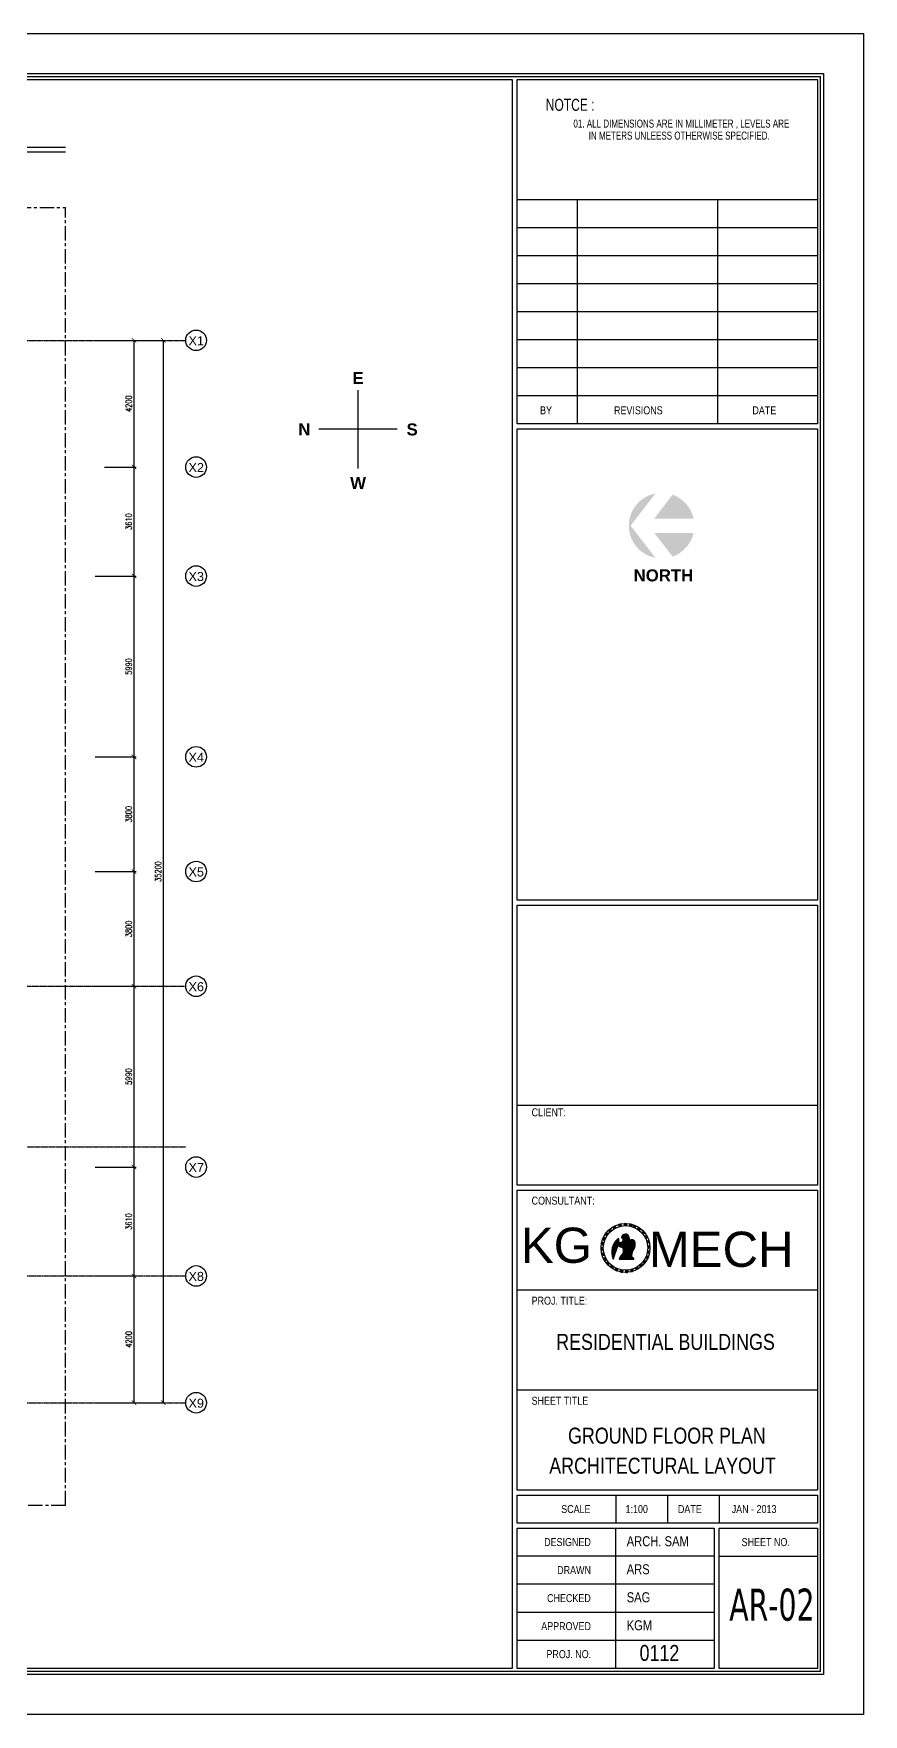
# Model space of a CAD drawing. Header units: millimetres. Extents: x 0 to 79758, y 0 to 55688.
# Drawn here: x 52262 to 79758, y 0 to 55688 of the extents above; entities that cross this region are included whole.
import ezdxf
from ezdxf.enums import TextEntityAlignment as Align

# ---------------------------------------------------------------- set-up
doc = ezdxf.new("R2010")
doc.units = ezdxf.units.MM
doc.linetypes.add('CENTER', pattern=[50.8, 31.75, -6.35, 6.35, -6.35])
for name, color, linetype in [('A-ANNO-DIMS', 1, 'Continuous'), ('A-ANNO-SYMB', 33, 'Continuous'), ('A-ANNO-TEXT', 8, 'Continuous'), ('A-AREA', 8, 'CENTER'), ('A-GRID', 253, 'CENTER'), ('L-WALK', 8, 'Continuous'), ('LOGO LINE', 7, 'Continuous'), ('LOGO1LINE', 7, 'Continuous'), ('LOGOHATCH02', 8, 'Continuous'), ('TEXT', 4, 'Continuous'), ('TEXTO', 140, 'Continuous')]:
    doc.layers.add(name, color=color, linetype=linetype)
doc.styles.add('ISTILO', font='sanss___.ttf', dxfattribs={"width": 0.8, "height": 400})
doc.styles.add('MKL', font='swisse.ttf')
doc.styles.add('ROMANS', font='romans.shx', dxfattribs={"width": 0.8})
doc.styles.add('SANSSERIF', font='sas_____.pfb')
doc.styles.add('SANSSERIFBOLD', font='sasb____.pfb')
doc.styles.add('STYLUS BT', font='stylu.ttf', dxfattribs={"width": 0.5})
doc.styles.add('TAHOMA', font='tahoma.ttf', dxfattribs={"width": 0.7})
doc.dimstyles.new('100 of DIM2', dxfattribs={"dimscale": 0, "dimtxt": 200, "dimasz": 150, "dimexe": 75, "dimexo": 200, "dimgap": 75, "dimtad": 1, "dimdec": 0, "dimrnd": 5, "dimzin": 0, "dimdsep": 46, "dimtxsty": 'ROMANS', "dimblk": 'ARCHTICK', "dimcen": 100, "dimclrd": 94, "dimclre": 94, "dimclrt": 2, "dimadec": 0, "dimazin": 0, "dimtfac": 1, "dimtdec": 0, "dimtofl": 0, "dimtmove": 2, "dimatfit": 3, "dimldrblk": 'OPEN90', "dimfxl": 75, "dimtolj": 1, "dimtzin": 0, "dimarcsym": 0})

# ---------------------------------------------------------------- blocks, each defined once
blk = doc.blocks.new('_ArchTick')
at = {"color": 0, "linetype": 'ByBlock', "const_width": 0.15}
blk.add_lwpolyline([(-0.5, -0.5), (0.5, 0.5)], dxfattribs=at)
blk = doc.blocks.new('*D24')
at = {"layer": 'A-ANNO-DIMS', "color": 94, "lineweight": -2, "ltscale": 3, "transparency": 16777216}
for p, q in [((54405, 45525), (56635, 45525)), ((56560, 45525), (56560, 10325)), ((54405, 10325), (56635, 10325))]:
    blk.add_line(p, q, dxfattribs=at)
at = {"layer": 'Defpoints', "color": 0, "ltscale": 3, "transparency": 16777216}
for p in [(54205, 45525), (54205, 10325), (56560, 10325)]:
    blk.add_point(p, dxfattribs=at)
at = {"layer": 'A-ANNO-DIMS', "color": 94, "lineweight": -2, "ltscale": 3, "transparency": 16777216, "xscale": 150, "yscale": 150, "zscale": 150}
for p, rotation in [((56560, 45525), 90), ((56560, 10325), 270)]:
    blk.add_blockref('_ArchTick', p, dxfattribs=dict(at, rotation=rotation))
at = {"layer": 'A-ANNO-DIMS', "color": 2, "ltscale": 3, "transparency": 16777216, "insert": (56385, 27925), "char_height": 200, "attachment_point": 5, "rotation": 90, "style": 'ROMANS'}
blk.add_mtext('\\A1;35200', dxfattribs=at)
blk = doc.blocks.new('_Open90')
at = {"color": 0, "linetype": 'ByBlock', "lineweight": -2}
for p, q in [((0, 0), (-1, 0)), ((-0.5, 0.5), (0, 0)), ((0, 0), (-0.5, -0.5))]:
    blk.add_line(p, q, dxfattribs=at)
blk = doc.blocks.new('*D25')
at = {"layer": 'A-ANNO-DIMS', "color": 94, "lineweight": -2, "ltscale": 3, "transparency": 16777216}
for p, q in [((54610, 45525), (55663, 45525)), ((55588, 45525), (55588, 41325)), ((54610, 41325), (55663, 41325))]:
    blk.add_line(p, q, dxfattribs=at)
at = {"layer": 'Defpoints', "color": 0, "ltscale": 3, "transparency": 16777216}
for p in [(54410, 45525), (54410, 41325), (55588, 41325)]:
    blk.add_point(p, dxfattribs=at)
at = {"layer": 'A-ANNO-DIMS', "color": 94, "lineweight": -2, "ltscale": 3, "transparency": 16777216, "xscale": 150, "yscale": 150, "zscale": 150}
for p, rotation in [((55588, 45525), 90), ((55588, 41325), 270)]:
    blk.add_blockref('_ArchTick', p, dxfattribs=dict(at, rotation=rotation))
at = {"layer": 'A-ANNO-DIMS', "color": 2, "ltscale": 3, "transparency": 16777216, "insert": (55413, 43425), "char_height": 200, "attachment_point": 5, "rotation": 90, "style": 'ROMANS'}
blk.add_mtext('\\A1;4200', dxfattribs=at)
blk = doc.blocks.new('*D26')
at = {"layer": 'A-ANNO-DIMS', "color": 94, "lineweight": -2, "ltscale": 3, "transparency": 16777216}
for p, q in [((54610, 41325), (55663, 41325)), ((55588, 41325), (55588, 37715)), ((54296, 37715), (55663, 37715))]:
    blk.add_line(p, q, dxfattribs=at)
at = {"layer": 'Defpoints', "color": 0, "ltscale": 3, "transparency": 16777216}
for p in [(54410, 41325), (54096, 37715), (55588, 37715)]:
    blk.add_point(p, dxfattribs=at)
at = {"layer": 'A-ANNO-DIMS', "color": 94, "lineweight": -2, "ltscale": 3, "transparency": 16777216, "xscale": 150, "yscale": 150, "zscale": 150}
for p, rotation in [((55588, 41325), 90), ((55588, 37715), 270)]:
    blk.add_blockref('_ArchTick', p, dxfattribs=dict(at, rotation=rotation))
at = {"layer": 'A-ANNO-DIMS', "color": 2, "ltscale": 3, "transparency": 16777216, "insert": (55413, 39520), "char_height": 200, "attachment_point": 5, "rotation": 90, "style": 'ROMANS'}
blk.add_mtext('\\A1;3610', dxfattribs=at)
blk = doc.blocks.new('*D27')
at = {"layer": 'A-ANNO-DIMS', "color": 94, "lineweight": -2, "ltscale": 3, "transparency": 16777216}
for p, q in [((54296, 37715), (55663, 37715)), ((55588, 37715), (55588, 31725)), ((54296, 31725), (55663, 31725))]:
    blk.add_line(p, q, dxfattribs=at)
at = {"layer": 'Defpoints', "color": 0, "ltscale": 3, "transparency": 16777216}
for p in [(54096, 37715), (54096, 31725), (55588, 31725)]:
    blk.add_point(p, dxfattribs=at)
at = {"layer": 'A-ANNO-DIMS', "color": 94, "lineweight": -2, "ltscale": 3, "transparency": 16777216, "xscale": 150, "yscale": 150, "zscale": 150}
for p, rotation in [((55588, 37715), 90), ((55588, 31725), 270)]:
    blk.add_blockref('_ArchTick', p, dxfattribs=dict(at, rotation=rotation))
at = {"layer": 'A-ANNO-DIMS', "color": 2, "ltscale": 3, "transparency": 16777216, "insert": (55413, 34720), "char_height": 200, "attachment_point": 5, "rotation": 90, "style": 'ROMANS'}
blk.add_mtext('\\A1;5990', dxfattribs=at)
blk = doc.blocks.new('*D28')
at = {"layer": 'A-ANNO-DIMS', "color": 94, "lineweight": -2, "ltscale": 3, "transparency": 16777216}
for p, q in [((54296, 31725), (55663, 31725)), ((55588, 31725), (55588, 27925)), ((54296, 27925), (55663, 27925))]:
    blk.add_line(p, q, dxfattribs=at)
at = {"layer": 'Defpoints', "color": 0, "ltscale": 3, "transparency": 16777216}
for p in [(54096, 31725), (54096, 27925), (55588, 27925)]:
    blk.add_point(p, dxfattribs=at)
at = {"layer": 'A-ANNO-DIMS', "color": 94, "lineweight": -2, "ltscale": 3, "transparency": 16777216, "xscale": 150, "yscale": 150, "zscale": 150}
for p, rotation in [((55588, 31725), 90), ((55588, 27925), 270)]:
    blk.add_blockref('_ArchTick', p, dxfattribs=dict(at, rotation=rotation))
at = {"layer": 'A-ANNO-DIMS', "color": 2, "ltscale": 3, "transparency": 16777216, "insert": (55413, 29825), "char_height": 200, "attachment_point": 5, "rotation": 90, "style": 'ROMANS'}
blk.add_mtext('\\A1;3800', dxfattribs=at)
blk = doc.blocks.new('*D29')
at = {"layer": 'A-ANNO-DIMS', "color": 94, "lineweight": -2, "ltscale": 3, "transparency": 16777216}
for p, q in [((54296, 27925), (55663, 27925)), ((55588, 27925), (55588, 24125)), ((54296, 24125), (55663, 24125))]:
    blk.add_line(p, q, dxfattribs=at)
at = {"layer": 'Defpoints', "color": 0, "ltscale": 3, "transparency": 16777216}
for p in [(54096, 27925), (54096, 24125), (55588, 24125)]:
    blk.add_point(p, dxfattribs=at)
at = {"layer": 'A-ANNO-DIMS', "color": 94, "lineweight": -2, "ltscale": 3, "transparency": 16777216, "xscale": 150, "yscale": 150, "zscale": 150}
for p, rotation in [((55588, 27925), 90), ((55588, 24125), 270)]:
    blk.add_blockref('_ArchTick', p, dxfattribs=dict(at, rotation=rotation))
at = {"layer": 'A-ANNO-DIMS', "color": 2, "ltscale": 3, "transparency": 16777216, "insert": (55413, 26025), "char_height": 200, "attachment_point": 5, "rotation": 90, "style": 'ROMANS'}
blk.add_mtext('\\A1;3800', dxfattribs=at)
blk = doc.blocks.new('*D30')
at = {"layer": 'A-ANNO-DIMS', "color": 94, "lineweight": -2, "ltscale": 3, "transparency": 16777216}
for p, q in [((54296, 24125), (55663, 24125)), ((55588, 24125), (55588, 18135)), ((54296, 18135), (55663, 18135))]:
    blk.add_line(p, q, dxfattribs=at)
at = {"layer": 'Defpoints', "color": 0, "ltscale": 3, "transparency": 16777216}
for p in [(54096, 24125), (54096, 18135), (55588, 18135)]:
    blk.add_point(p, dxfattribs=at)
at = {"layer": 'A-ANNO-DIMS', "color": 94, "lineweight": -2, "ltscale": 3, "transparency": 16777216, "xscale": 150, "yscale": 150, "zscale": 150}
for p, rotation in [((55588, 24125), 90), ((55588, 18135), 270)]:
    blk.add_blockref('_ArchTick', p, dxfattribs=dict(at, rotation=rotation))
at = {"layer": 'A-ANNO-DIMS', "color": 2, "ltscale": 3, "transparency": 16777216, "insert": (55413, 21130), "char_height": 200, "attachment_point": 5, "rotation": 90, "style": 'ROMANS'}
blk.add_mtext('\\A1;5990', dxfattribs=at)
blk = doc.blocks.new('*D31')
at = {"layer": 'A-ANNO-DIMS', "color": 94, "lineweight": -2, "ltscale": 3, "transparency": 16777216}
for p, q in [((54296, 18135), (55663, 18135)), ((55588, 18135), (55588, 14525)), ((54296, 14525), (55663, 14525))]:
    blk.add_line(p, q, dxfattribs=at)
at = {"layer": 'Defpoints', "color": 0, "ltscale": 3, "transparency": 16777216}
for p in [(54096, 18135), (54096, 14525), (55588, 14525)]:
    blk.add_point(p, dxfattribs=at)
at = {"layer": 'A-ANNO-DIMS', "color": 94, "lineweight": -2, "ltscale": 3, "transparency": 16777216, "xscale": 150, "yscale": 150, "zscale": 150}
for p, rotation in [((55588, 18135), 90), ((55588, 14525), 270)]:
    blk.add_blockref('_ArchTick', p, dxfattribs=dict(at, rotation=rotation))
at = {"layer": 'A-ANNO-DIMS', "color": 2, "ltscale": 3, "transparency": 16777216, "insert": (55413, 16330), "char_height": 200, "attachment_point": 5, "rotation": 90, "style": 'ROMANS'}
blk.add_mtext('\\A1;3610', dxfattribs=at)
blk = doc.blocks.new('*D32')
at = {"layer": 'A-ANNO-DIMS', "color": 94, "lineweight": -2, "ltscale": 3, "transparency": 16777216}
for p, q in [((54296, 14525), (55663, 14525)), ((55588, 14525), (55588, 10325)), ((54296, 10325), (55663, 10325))]:
    blk.add_line(p, q, dxfattribs=at)
at = {"layer": 'Defpoints', "color": 0, "ltscale": 3, "transparency": 16777216}
for p in [(54096, 14525), (54096, 10325), (55588, 10325)]:
    blk.add_point(p, dxfattribs=at)
at = {"layer": 'A-ANNO-DIMS', "color": 94, "lineweight": -2, "ltscale": 3, "transparency": 16777216, "xscale": 150, "yscale": 150, "zscale": 150}
for p, rotation in [((55588, 14525), 90), ((55588, 10325), 270)]:
    blk.add_blockref('_ArchTick', p, dxfattribs=dict(at, rotation=rotation))
at = {"layer": 'A-ANNO-DIMS', "color": 2, "ltscale": 3, "transparency": 16777216, "insert": (55413, 12425), "char_height": 200, "attachment_point": 5, "rotation": 90, "style": 'ROMANS'}
blk.add_mtext('\\A1;4200', dxfattribs=at)

msp = doc.modelspace()

# ---------------------------------------------------------------- hatches: boundary and pattern name
h = msp.add_hatch()
h.set_pattern_fill('ANSI36', color=6, scale=36.666455, angle=25.71429, style=0)
h.set_pattern_definition([(70.71429, (72316.5245, 12534.7222), (-1.677009, 9.0844575), [11.458267, -2.291653, 0, -2.291653])])
h.paths.add_polyline_path([(71523.6, 16185.4, 0.0225273), (71459.3, 16150.7), (71491.3, 16084.4, -0.0247745), (71555.5, 16119.3)])
h = msp.add_hatch()
h.set_pattern_fill('ANSI36', color=6, scale=36.666455, angle=167.14286, style=0)
h.set_pattern_definition([(212.14286, (73308.5563, 18001.289), (-4.352928, -8.148113), [11.458267, -2.291653, 0, -2.291653])])
h.paths.add_polyline_path([(71652.3, 16234.2, -0.0225273), (71724.2, 16247.3), (71740.6, 16175.4, 0.0247745), (71668.6, 16162.7)])
h = msp.add_hatch()
h.set_pattern_fill('ANSI36', color=6, scale=36.666455, angle=180, style=0)
h.set_pattern_definition([(225, (72710.026, 18276.6625), (-2.4306655, -8.91244), [11.458267, -2.291653, 0, -2.291653])])
h.paths.add_polyline_path([(71840.4, 16265.7, -0.0225273), (71913.4, 16262.4), (71913.4, 16188.7, 0.0247745), (71840.4, 16192.3)])
h = msp.add_hatch()
h.set_pattern_fill('ANSI36', color=6, scale=36.666455, angle=-167.14286, style=0)
h.set_pattern_definition([(237.85714, (72067.066, 18406.465), (-0.386519, -9.229861), [11.458267, -2.291653, 0, -2.291653])])
h.paths.add_polyline_path([(72027.7, 16252.4, -0.0225273), (72098.1, 16232.9), (72081.7, 16161.1, 0.0247745), (72011.4, 16180.9)])
h = msp.add_hatch()
h.set_pattern_fill('ANSI36', color=6, scale=36.666455, angle=-25.71429, style=0)
h.set_pattern_definition([(19.28571, (69867.6373, 13289.327), (6.056917, 6.975205), [11.458267, -2.291653, 0, -2.291653])])
h.paths.add_polyline_path([(72227.5, 16185.4, 0.0225273), (72160.3, 16214.1), (72128.3, 16147.7, -0.0247745), (72195.6, 16119.3)])
h = msp.add_hatch()
h.set_pattern_fill('ANSI36', color=6, scale=36.666455, angle=77.14286, style=0)
h.set_pattern_definition([(122.14286, (74433.3544, 13978.851), (-8.148113, 4.352928), [11.458267, -2.291653, 0, -2.291653])])
h.paths.add_polyline_path([(71084.8, 15635.1, 0.0225273), (71071.8, 15563.2), (71143.6, 15546.8, -0.0247745), (71156.3, 15618.8)])
h = msp.add_hatch()
h.set_pattern_fill('ANSI36', color=6, scale=36.666455, angle=64.28571, style=0)
h.set_pattern_definition([(109.28571, (74040.8383, 13446.688), (-6.975205, 6.056917), [11.458267, -2.291653, 0, -2.291653])])
h.paths.add_polyline_path([(71144.8, 15806.5, 0.0225273), (71116.1, 15739.3), (71182.5, 15707.4, -0.0247745), (71210.9, 15774.7)])
h = msp.add_hatch()
h.set_pattern_fill('ANSI36', color=6, scale=36.666455, angle=51.42857, style=0)
h.set_pattern_definition([(96.42857, (73539.746, 13015.2104), (-5.452531, 7.4571865), [11.458267, -2.291653, 0, -2.291653])])
h.paths.add_polyline_path([(71241.4, 15960.3, 0.0225273), (71198.5, 15901.2), (71256.1, 15855.3, -0.0247745), (71298.8, 15914.6)])
h = msp.add_hatch()
h.set_pattern_fill('ANSI36', color=6, scale=36.666455, angle=38.57143, style=0)
h.set_pattern_definition([(83.57143, (72955.204, 12706.0543), (-3.656445, 8.4835216), [11.458267, -2.291653, 0, -2.291653])])
h.paths.add_polyline_path([(71369.9, 16088.7, 0.0225273), (71314.9, 16040.7), (71360.8, 15983.1, -0.0247745), (71415.6, 16031.4)])
h = msp.add_hatch()
h.set_pattern_fill('ANSI31', color=6, scale=36.45, style=0)
h.set_pattern_definition([(45, (71292.0084, 13185.268), (-3.221755, 3.221755), [])])
h.paths.add_polyline_path([(71798.7, 15281, 0.1070133), (71664, 15080.9), (72145.5, 15080.9, 0.3835303), (72152.5, 15087.2, 0.674478), (72095.8, 15117.5), (72080.3, 15161.5, -0.1268388), (72105.9, 15346.5, 0.2280769), (72192.7, 15627.6, 0.6975506), (72012.6, 15687.9, 0.0308659), (71992.7, 15821.6, 0.880226), (71746.6, 15790.4), (71768.6, 15791, -1.0270626), (71655.9, 15657.7), (71655.9, 15746.8, 0.3506469), (71637.5, 15769.8, 0.2389572), (71629.2, 15767.7, 0.3170491), (71462.9, 15089, 0.7037758), (71471.8, 15089.3), (71619.7, 15543.6, 0.26839), (71787.8, 15476.6, -0.1721045)])
h = msp.add_hatch()
h.set_pattern_fill('ANSI36', color=6, scale=36.666455, angle=-38.57143, style=0)
h.set_pattern_definition([(6.42857, (69436.1597, 13790.419), (7.4571865, 5.452531), [11.458267, -2.291653, 0, -2.291653])])
h.paths.add_polyline_path([(72381.2, 16088.7, 0.0225273), (72322.1, 16131.7), (72276.2, 16074.1, -0.0247745), (72335.5, 16031.4)])
h = msp.add_hatch()
h.set_pattern_fill('ANSI36', color=6, scale=36.666455, angle=-51.42857, style=0)
h.set_pattern_definition([(353.57143, (69127.0037, 14374.961), (8.4835216, 3.656445), [11.458267, -2.291653, 0, -2.291653])])
h.paths.add_polyline_path([(72509.7, 15960.3, 0.0225273), (72461.6, 16015.3), (72404, 15969.4, -0.0247745), (72452.3, 15914.6)])
h = msp.add_hatch()
h.set_pattern_fill('ANSI36', color=6, scale=36.666455, angle=-64.28571, style=0)
h.set_pattern_definition([(340.71429, (68955.6716, 15013.6406), (9.0844575, 1.677009), [11.458267, -2.291653, 0, -2.291653])])
h.paths.add_polyline_path([(72606.3, 15806.5, 0.0225273), (72571.7, 15870.8), (72505.3, 15838.9, -0.0247745), (72540.2, 15774.7)])
h = msp.add_hatch()
h.set_pattern_fill('ANSI36', color=6, scale=36.666455, angle=-77.14286, style=0)
h.set_pattern_definition([(327.85714, (68930.7547, 15674.4322), (9.229861, -0.386519), [11.458267, -2.291653, 0, -2.291653])])
h.paths.add_polyline_path([(72666.3, 15635.1, 0.0225273), (72646.8, 15705.5), (72575, 15689.1, -0.0247745), (72594.8, 15618.8)])
h = msp.add_hatch()
h.set_pattern_fill('ANSI36', color=6, scale=36.666455, angle=90, style=0)
h.set_pattern_definition([(135, (74697.612, 14585.015), (-8.9124403, 2.4306655), [11.458267, -2.291653, 0, -2.291653])])
h.paths.add_polyline_path([(71064.5, 15454.6, 0.0225273), (71067.8, 15381.6), (71141.4, 15381.6, -0.0247745), (71137.8, 15454.6)])
h = msp.add_hatch()
h.set_pattern_fill('ANSI36', color=6, scale=36.666455, angle=102.85714, style=0)
h.set_pattern_definition([(147.85714, (74820.3597, 15234.7835), (-9.229861, 0.386519), [11.458267, -2.291653, 0, -2.291653])])
h.paths.add_polyline_path([(71084.8, 15274.1, 0.0225273), (71104.3, 15203.7), (71176.1, 15220.1, -0.0247745), (71156.3, 15290.4)])
h = msp.add_hatch()
h.set_pattern_fill('ANSI36', color=6, scale=36.666455, angle=115.71429, style=0)
h.set_pattern_definition([(160.71429, (74795.443, 15895.575), (-9.0844575, -1.677009), [11.458267, -2.291653, 0, -2.291653])])
h.paths.add_polyline_path([(71144.8, 15102.7, 0.0225273), (71179.4, 15038.4), (71245.8, 15070.3, -0.0247745), (71210.9, 15134.5)])
h = msp.add_hatch()
h.set_pattern_fill('ANSI36', color=6, scale=36.666455, angle=-128.57143, style=0)
h.set_pattern_definition([(276.42857, (70211.3685, 17894.0054), (5.452531, -7.4571865), [11.458267, -2.291653, 0, -2.291653])])
h.paths.add_polyline_path([(72509.7, 14948.9, 0.0225273), (72552.6, 15008), (72495, 15053.9, -0.0247745), (72452.3, 14994.6)])
h = msp.add_hatch()
h.set_pattern_fill('ANSI36', color=6, scale=36.666455, angle=-115.71429, style=0)
h.set_pattern_definition([(289.28571, (69710.276, 17462.528), (6.975205, -6.056917), [11.458267, -2.291653, 0, -2.291653])])
h.paths.add_polyline_path([(72606.3, 15102.7, 0.0225273), (72635, 15169.9), (72568.6, 15201.8, -0.0247745), (72540.2, 15134.5)])
h = msp.add_hatch()
h.set_pattern_fill('ANSI36', color=6, scale=36.666455, angle=-102.85714, style=0)
h.set_pattern_definition([(302.14286, (69317.76, 16930.3647), (8.148113, -4.352928), [11.458267, -2.291653, 0, -2.291653])])
h.paths.add_polyline_path([(72666.3, 15274.1, 0.0225273), (72679.3, 15346), (72607.5, 15362.4, -0.0247745), (72594.8, 15290.4)])
h = msp.add_hatch()
h.set_pattern_fill('ANSI36', color=6, scale=36.666455, angle=-90, style=0)
h.set_pattern_definition([(315, (69053.5026, 16324.201), (8.9124403, -2.4306655), [11.458267, -2.291653, 0, -2.291653])])
h.paths.add_polyline_path([(72686.6, 15454.6, 0.0225273), (72683.3, 15527.6), (72609.7, 15527.6, -0.0247745), (72613.3, 15454.6)])
h = msp.add_hatch()
h.set_pattern_fill('ANSI36', color=6, scale=36.666455, angle=128.57143, style=0)
h.set_pattern_definition([(173.57143, (74624.111, 16534.255), (-8.4835216, -3.656445), [11.458267, -2.291653, 0, -2.291653])])
h.paths.add_polyline_path([(71241.4, 14948.9, 0.0225273), (71289.5, 14893.9), (71347.1, 14939.8, -0.0247745), (71298.8, 14994.6)])
h = msp.add_hatch()
h.set_pattern_fill('ANSI36', color=6, scale=36.666455, angle=141.42857, style=0)
h.set_pattern_definition([(186.42857, (74314.9547, 17118.7966), (-7.4571865, -5.452531), [11.458267, -2.291653, 0, -2.291653])])
h.paths.add_polyline_path([(71369.9, 14820.5, 0.0225273), (71429, 14777.6), (71474.9, 14835.2, -0.0247745), (71415.6, 14877.8)])
h = msp.add_hatch()
h.set_pattern_fill('ANSI36', color=6, scale=36.666455, angle=154.28571, style=0)
h.set_pattern_definition([(199.28571, (73883.477, 17619.889), (-6.056917, -6.975205), [11.458267, -2.291653, 0, -2.291653])])
h.paths.add_polyline_path([(71523.6, 14723.9, 0.0225273), (71590.8, 14695.2), (71622.8, 14761.5, -0.0247745), (71555.5, 14789.9)])
h = msp.add_hatch()
h.set_pattern_fill('ANSI36', color=6, scale=36.666455, angle=167.14286, style=0)
h.set_pattern_definition([(212.14286, (73351.314, 18012.405), (-4.352928, -8.148113), [11.458267, -2.291653, 0, -2.291653])])
h.paths.add_polyline_path([(71695.1, 14663.9, 0.0225273), (71767, 14650.8), (71783.3, 14722.7, -0.0247745), (71711.4, 14735.4)])
h = msp.add_hatch()
h.set_pattern_fill('ANSI36', color=6, scale=36.666455, angle=180, style=0)
h.set_pattern_definition([(225, (72745.1503, 18276.6625), (-2.4306655, -8.9124403), [11.458267, -2.291653, 0, -2.291653])])
h.paths.add_polyline_path([(71875.6, 14643.5, 0.0225273), (71948.5, 14646.8), (71948.5, 14720.5, -0.0247745), (71875.6, 14716.9)])
h = msp.add_hatch()
h.set_pattern_fill('ANSI36', color=6, scale=36.666455, angle=-167.14286, style=0)
h.set_pattern_definition([(237.85714, (72095.3816, 18399.4104), (-0.386519, -9.229861), [11.458267, -2.291653, 0, -2.291653])])
h.paths.add_polyline_path([(72056, 14663.9, 0.0225273), (72126.4, 14683.3), (72110.1, 14755.1, -0.0247745), (72039.7, 14735.4)])
h = msp.add_hatch()
h.set_pattern_fill('ANSI36', color=6, scale=36.666455, angle=-154.28571, style=0)
h.set_pattern_definition([(250.71429, (71434.59, 18374.4935), (1.677009, -9.0844575), [11.458267, -2.291653, 0, -2.291653])])
h.paths.add_polyline_path([(72227.5, 14723.9, 0.0225273), (72291.8, 14758.5), (72259.8, 14824.9, -0.0247745), (72195.6, 14789.9)])
h = msp.add_hatch()
h.set_pattern_fill('ANSI36', color=6, scale=36.666455, angle=-141.42857, style=0)
h.set_pattern_definition([(263.57143, (70795.91, 18203.1614), (3.656445, -8.4835216), [11.458267, -2.291653, 0, -2.291653])])
h.paths.add_polyline_path([(72381.2, 14820.5, 0.0225273), (72436.2, 14868.6), (72390.3, 14926.2, -0.0247745), (72335.5, 14877.8)])
at = {"layer": 'LOGOHATCH02'}
h = msp.add_hatch(color=30, dxfattribs=at)
h.paths.add_polyline_path([(72869.1, 40453.7, 0.8284598), (72869.1, 38315.4), (72045.2, 39384.5)])
h.paths.add_polyline_path([(73434.7, 40410.2), (72827.2, 39621.8), (74133.4, 39621.8, 0.2581572)])
h.paths.add_polyline_path([(74133.4, 39147.2), (72827.2, 39147.2), (73434.7, 38358.8, 0.2581572)])

# ---------------------------------------------------------------- linework, layer by layer
for p, q in [((63009.4, 43876), (63009.4, 41280.7)), ((64307, 42578.3), (61711.8, 42578.3))]:
    msp.add_line(p, q)
at = {"color": 6}
for p, q in [((71491.3, 16084.4), (71459.5, 16150.4)), ((71491.3, 16084.4), (71459.5, 16150.4)), ((71555.5, 16119.3), (71523.6, 16185.4)), ((71555.5, 16119.3), (71523.6, 16185.4)), ((71668.6, 16162.7), (71652.3, 16234.2)), ((71668.6, 16162.7), (71652.3, 16234.2)), ((71740.6, 16175.4), (71724.3, 16246.9)), ((71840.4, 16192.3), (71840.4, 16265.7)), ((71840.4, 16192.3), (71840.4, 16265.7)), ((71913.4, 16188.7), (71913.4, 16262.1)), ((71913.4, 16188.7), (71913.4, 16262.1)), ((72011.4, 16180.9), (72027.7, 16252.4)), ((72011.4, 16180.9), (72027.7, 16252.4)), ((72081.7, 16161.1), (72098.1, 16232.6)), ((72081.7, 16161.1), (72098.1, 16232.6)), ((72195.6, 16119.3), (72227.5, 16185.4)), ((72195.6, 16119.3), (72227.5, 16185.4)), ((71156.3, 15618.8), (71084.8, 15635.1)), ((71156.3, 15618.8), (71084.8, 15635.1)), ((71182.5, 15707.4), (71116.4, 15739.2)), ((71182.5, 15707.4), (71116.4, 15739.2)), ((71210.9, 15774.7), (71144.8, 15806.5)), ((71210.9, 15774.7), (71144.8, 15806.5)), ((71256.1, 15855.3), (71198.8, 15901)), ((71256.1, 15855.3), (71198.8, 15901)), ((71298.8, 15914.6), (71241.4, 15960.3)), ((71298.8, 15914.6), (71241.4, 15960.3)), ((71360.8, 15983.1), (71315.1, 16040.4)), ((71360.8, 15983.1), (71315.1, 16040.4)), ((71415.6, 16031.4), (71369.9, 16088.7)), ((71415.6, 16031.4), (71369.9, 16088.7)), ((71655.9, 15657.7), (71655.9, 15746.8)), ((71746.6, 15790.4), (71768.6, 15791)), ((72276.2, 16074.1), (72321.9, 16131.4)), ((72276.2, 16074.1), (72321.9, 16131.4)), ((72335.5, 16031.4), (72381.2, 16088.7)), ((72335.5, 16031.4), (72381.2, 16088.7)), ((72404, 15969.4), (72461.3, 16015.1)), ((72404, 15969.4), (72461.3, 16015.1)), ((72452.3, 15914.6), (72509.7, 15960.3)), ((72452.3, 15914.6), (72509.7, 15960.3)), ((72505.3, 15838.9), (72571.4, 15870.7)), ((72505.3, 15838.9), (72571.4, 15870.7)), ((72540.2, 15774.7), (72606.3, 15806.5)), ((72540.2, 15774.7), (72606.3, 15806.5)), ((72575, 15689.1), (72646.5, 15705.4)), ((72575, 15689.1), (72646.5, 15705.4)), ((72594.8, 15618.8), (72666.3, 15635.1)), ((72594.8, 15618.8), (72666.3, 15635.1)), ((71137.8, 15454.6), (71064.5, 15454.6)), ((71137.8, 15454.6), (71064.5, 15454.6)), ((71141.4, 15381.6), (71068.1, 15381.6)), ((71141.4, 15381.6), (71068.1, 15381.6)), ((71143.6, 15546.8), (71072.1, 15563.1)), ((71143.6, 15546.8), (71072.1, 15563.1)), ((71156.3, 15290.4), (71084.8, 15274.1)), ((71156.3, 15290.4), (71084.8, 15274.1)), ((71176.1, 15220.1), (71104.6, 15203.8)), ((71176.1, 15220.1), (71104.6, 15203.8)), ((71210.9, 15134.5), (71144.8, 15102.7)), ((71210.9, 15134.5), (71144.8, 15102.7)), ((71245.8, 15070.3), (71179.7, 15038.5)), ((71245.8, 15070.3), (71179.7, 15038.5)), ((71619.7, 15543.6), (71471.8, 15089.3)), ((71664, 15080.9), (72145.5, 15080.9)), ((72080.3, 15161.5), (72095.8, 15117.5)), ((72495, 15053.9), (72552.3, 15008.2)), ((72495, 15053.9), (72552.3, 15008.2)), ((72540.2, 15134.5), (72606.3, 15102.7)), ((72540.2, 15134.5), (72606.3, 15102.7)), ((72568.6, 15201.8), (72634.7, 15170)), ((72568.6, 15201.8), (72634.7, 15170)), ((72594.8, 15290.4), (72666.3, 15274.1)), ((72594.8, 15290.4), (72666.3, 15274.1)), ((72607.5, 15362.4), (72679, 15346.1)), ((72607.5, 15362.4), (72679, 15346.1)), ((72609.7, 15527.6), (72683, 15527.6)), ((72609.7, 15527.6), (72683, 15527.6)), ((72613.3, 15454.6), (72686.6, 15454.6)), ((72613.3, 15454.6), (72686.6, 15454.6)), ((71298.8, 14994.6), (71241.4, 14948.9)), ((71298.8, 14994.6), (71241.4, 14948.9)), ((71347.1, 14939.8), (71289.8, 14894.1)), ((71347.1, 14939.8), (71289.8, 14894.1)), ((71415.6, 14877.8), (71369.9, 14820.5)), ((71415.6, 14877.8), (71369.9, 14820.5)), ((71474.9, 14835.2), (71429.2, 14777.8)), ((71474.9, 14835.2), (71429.2, 14777.8)), ((71555.5, 14789.9), (71523.6, 14723.9)), ((71555.5, 14789.9), (71523.6, 14723.9)), ((71622.8, 14761.5), (71591, 14695.5)), ((71622.8, 14761.5), (71591, 14695.5)), ((71711.4, 14735.4), (71695.1, 14663.9)), ((71711.4, 14735.4), (71695.1, 14663.9)), ((71783.3, 14722.7), (71767, 14651.2)), ((71783.3, 14722.7), (71767, 14651.2)), ((71875.6, 14716.9), (71875.6, 14643.5)), ((71875.6, 14716.9), (71875.6, 14643.5)), ((71948.5, 14720.5), (71948.5, 14647.2)), ((71948.5, 14720.5), (71948.5, 14647.2)), ((72039.7, 14735.4), (72056, 14663.9)), ((72039.7, 14735.4), (72056, 14663.9)), ((72110.1, 14755.1), (72126.4, 14683.6)), ((72110.1, 14755.1), (72126.4, 14683.6)), ((72195.6, 14789.9), (72227.5, 14723.9)), ((72195.6, 14789.9), (72227.5, 14723.9)), ((72259.8, 14824.9), (72291.6, 14758.8)), ((72259.8, 14824.9), (72291.6, 14758.8)), ((72335.5, 14877.8), (72381.2, 14820.5)), ((72335.5, 14877.8), (72381.2, 14820.5)), ((72390.3, 14926.2), (72436, 14868.8)), ((72390.3, 14926.2), (72436, 14868.8)), ((72452.3, 14994.6), (72509.7, 14948.9)), ((72452.3, 14994.6), (72509.7, 14948.9))]:
    msp.add_line(p, q, dxfattribs=at)
for radius in [811.1, 737.7]:
    msp.add_circle((71875.6, 15454.6), radius, dxfattribs=at)
for centre, radius, start, end in [((72027.4, 15310.4), 606.4, 131.04915, 201.41384), ((71635.4, 15760.6), 9.44, 77.29223, 131.04915), ((71632.3, 15746.8), 23.6, 0, 77.29223), ((71714, 15722.9), 87.3, 228.24948, 51.30904), ((71871.7, 15790.3), 125, 8.86708, 179.93696), ((70921.2, 15593.6), 1095.5, 4.94242, 12.01413), ((72091.5, 15624.6), 101.2, 1.6654, 141.2563), ((71857.2, 15577.2), 339.2, 317.14623, 8.5385), ((71467.3, 15090.8), 4.72, 201.41384, 341.96166), ((71761.7, 15655.3), 180.7, 218.21967, 278.31391), ((72193.6, 14869.8), 570.1, 133.83872, 158.27138), ((71517.7, 15363.4), 292.9, 343.66509, 22.72588), ((72451.9, 15204.3), 374.1, 157.66136, 186.57627), ((72118, 15090.9), 34.7, 353.93332, 129.92852), ((72145.5, 15088), 7.08, 270, 353.93332)]:
    msp.add_arc(centre, radius, start, end, dxfattribs=at)
at = {"layer": 'A-ANNO-SYMB', "ltscale": 3}
for centre in [(57646.4, 45525.2), (57646.4, 41325.2), (57646.4, 37715.2), (57646.4, 31725.2), (57646.4, 27925.2), (57646.4, 24125.2), (57646.4, 18135.2), (57646.4, 14525.2), (57646.4, 10325.2)]:
    msp.add_circle(centre, 342.2, dxfattribs=at)
at = {"layer": 'A-AREA', "ltscale": 15}
for p, q in [((21221.9, 49925.2), (53321.9, 49925.2)), ((53321.9, 6925.2), (53321.9, 49925.2)), ((53321.9, 6925.2), (18221.9, 6925.2))]:
    msp.add_line(p, q, dxfattribs=at)
at = {"layer": 'A-GRID', "ltscale": 0.1}
for p, q in [((13764.6, 45525.2), (57304.2, 45525.2)), ((13768.5, 24125.2), (57308.1, 24125.2)), ((13766.1, 18806.2), (57305.7, 18806.2)), ((13764.6, 14525.2), (57304.2, 14525.2)), ((13764.6, 10325.2), (57304.2, 10325.2))]:
    msp.add_line(p, q, dxfattribs=at)
at = {"layer": 'L-WALK', "ltscale": 15}
for p, q in [((47721.9, 51925.2), (53321.9, 51925.2)), ((47721.9, 51775.2), (53321.9, 51775.2))]:
    msp.add_line(p, q, dxfattribs=at)
at = {"layer": 'LOGO LINE'}
msp.add_line((68289.2, 20186.7), (78233.4, 20186.7), dxfattribs=at)
msp.add_lwpolyline([(79758, 0), (1000, 0), (1000, 55687.5), (79758, 55687.5)], close=True, dxfattribs=at)
at = {"layer": 'LOGO1LINE'}
for p, q in [((78233.4, 50185), (68289.2, 50185)), ((70278, 50185), (70278, 42760)), ((74918.6, 50185), (74918.6, 42760)), ((78233.4, 49256.9), (68289.2, 49256.9)), ((78233.4, 48328.8), (68289.2, 48328.8)), ((78233.4, 47400.7), (68289.2, 47400.7)), ((78233.4, 46472.5), (68289.2, 46472.5)), ((78233.4, 45544.4), (68289.2, 45544.4)), ((78233.4, 44616.3), (68289.2, 44616.3)), ((78233.4, 43688.2), (68289.2, 43688.2)), ((78233.4, 14054.5), (68289.2, 14054.5)), ((78233.4, 10739.7), (68289.2, 10739.7)), ((71550.2, 7259.3), (71550.2, 6331.1)), ((73263.6, 7259.3), (73263.6, 6331.1)), ((74977, 7259.3), (74977, 6331.1)), ((71550.2, 1524.8), (71550.2, 6165.4)), ((74811.2, 5237.3), (68289.2, 5237.3)), ((74977, 5237.3), (78233.4, 5237.3)), ((71550.2, 4309.2), (68289.2, 4309.2)), ((74811.2, 4309.2), (71550.2, 4309.2)), ((74811.2, 3381), (68289.2, 3381)), ((74811.2, 2452.9), (68289.2, 2452.9))]:
    msp.add_line(p, q, dxfattribs=at)
for points in [[(78432.1, 1325.9), (2325.9, 1325.9), (2325.9, 54361.6), (78432.1, 54361.6)], [(68123.4, 1524.8), (2524.8, 1524.8), (2524.8, 54162.7), (68123.4, 54162.7)], [(78233.4, 42760), (68289.2, 42760), (68289.2, 54162.7), (78233.4, 54162.7)], [(78233.4, 26981.9), (68289.2, 26981.9), (68289.2, 42594.3), (78233.4, 42594.3)], [(78233.4, 17534.9), (68289.2, 17534.9), (68289.2, 26816.2), (78233.4, 26816.2)], [(78233.4, 7425), (68289.2, 7425), (68289.2, 17369.2), (78233.4, 17369.2)], [(78233.4, 6331.1), (68289.2, 6331.1), (68289.2, 7259.3), (78233.4, 7259.3)], [(74811.2, 1524.8), (68289.2, 1524.8), (68289.2, 6165.4), (74811.2, 6165.4)], [(78233.4, 1524.8), (74977, 1524.8), (74977, 6165.4), (78233.4, 6165.4)]]:
    msp.add_lwpolyline(points, close=True, dxfattribs=at)
at = {"layer": 'LOGO1LINE', "const_width": 39.8}
msp.add_lwpolyline([(78332.7, 1425.3), (2425.3, 1425.3), (2425.3, 54262.2), (78332.7, 54262.2)], close=True, dxfattribs=at)

# ---------------------------------------------------------------- texts
at = {"color": 6, "style": 'MKL'}
for s, p in [('KG', (68407.9, 14960.1)), ('MECH', (72648.3, 14827.2))]:
    msp.add_text(s, height=1166.4, dxfattribs=at).set_placement(p)
at = {"layer": 'A-ANNO-TEXT', "style": 'SANSSERIF'}
for s, p in [('X1', (57651, 45360.7)), ('X2', (57651, 41160.7)), ('X3', (57651, 37550.7)), ('X4', (57651, 31560.7)), ('X5', (57651, 27760.7)), ('X6', (57651, 23960.7)), ('X7', (57651, 17970.7)), ('X8', (57651, 14360.7)), ('X9', (57651, 10160.7))]:
    msp.add_text(s, height=300, dxfattribs=at).set_placement(p, align=Align.CENTER)
at = {"layer": 'TEXT', "color": 7}
for s, height, style, width, p in [('NOTCE :', 397.77, 'STYLUS BT', 0.75, (69232.4, 53129.2)), ('BY', 265.18, 'ISTILO', 0.8, (69043.8, 43074)), ('REVISIONS', 265.18, 'ISTILO', 0.8, (71493.7, 43074)), ('DATE', 265.18, 'ISTILO', 0.8, (76081, 43074)), ('CLIENT:', 265.18, 'ISTILO', 0.8, (68763.9, 19815.2)), ('CONSULTANT:', 265.179, 'ISTILO', 0.8, (68763.9, 16888.5)), ('PROJ. TITLE:', 265.179, 'ISTILO', 0.8, (68763.9, 13573.9)), ('SHEET TITLE', 265.179, 'ISTILO', 0.8, (68763.9, 10259.1)), ('SCALE', 265.18, 'ISTILO', 0.8, (69744.6, 6670.2)), ('1:100', 265.18, 'ISTILO', 0.8, (71876.8, 6670.2)), ('DATE', 265.18, 'ISTILO', 0.8, (73611.5, 6670.2)), ('JAN - 2013', 265.18, 'ISTILO', 0.8, (75394.8, 6670.2)), ('DESIGNED', 265.18, 'ISTILO', 0.8, (69179.3, 5576.4)), ('ARCH. SAM', 331.47, 'ISTILO', 0.8, (71914.8, 5571.1)), ('SHEET NO.', 265.18, 'ISTILO', 0.8, (75724.1, 5576.4)), ('DRAWN', 265.18, 'ISTILO', 0.8, (69610.8, 4648.2)), ('ARS', 331.47, 'ISTILO', 0.8, (71914.8, 4643)), ('CHECKED', 265.18, 'ISTILO', 0.8, (69275.9, 3720.1)), ('SAG', 331.47, 'ISTILO', 0.8, (71914.8, 3714.9)), ('APPROVED', 265.18, 'ISTILO', 0.8, (69082.5, 2792)), ('KGM', 331.47, 'ISTILO', 0.8, (71914.8, 2786.7)), ('PROJ. NO.', 265.18, 'ISTILO', 0.8, (69255.1, 1863.9))]:
    msp.add_text(s, height=height, dxfattribs=dict(at, style=style, width=width)).set_placement(p)
at = {"layer": 'TEXT', "color": 7, "style": 'SANSSERIFBOLD'}
for s, height, p in [('E', 397.8, (63014, 44279.4)), ('N', 397.8, (61232.5, 42573.8)), ('S', 397.8, (64805.4, 42573.8)), ('W', 397.8, (63014, 40796.1)), ('NORTH', 397.77, (73133.1, 37738.3))]:
    msp.add_text(s, height=height, dxfattribs=at).set_placement(p, align=Align.MIDDLE)
at = {"layer": 'TEXT', "color": 7, "style": 'ISTILO', "width": 0.8}
for s, p in [('RESIDENTIAL BUILDINGS', (73201, 12076.5)), ('GROUND FLOOR PLAN', (73246.6, 8970.1)), ('ARCHITECTURAL LAYOUT', (73101.8, 7973.7))]:
    msp.add_text(s, height=530.357, dxfattribs=at).set_placement(p, align=Align.CENTER)
at = {"layer": 'TEXT', "color": 30}
for s, height, style, width, p in [('AR-02', 1060.71, 'TAHOMA', 0.75, (76726, 3105.9)), ('0112', 529.73, 'SANSSERIF', 0.8, (72999.9, 1770.8))]:
    msp.add_text(s, height=height, dxfattribs=dict(at, style=style, width=width)).set_placement(p, align=Align.CENTER)
at = {"layer": 'TEXTO', "color": 7, "linetype": 'Continuous', "style": 'STYLUS BT', "width": 0.75}
for s, p in [('01. ALL DIMENSIONS ARE IN MILLIMETER , LEVELS ARE', (70149.3, 52573.3)), ('IN METERS UNLEESS OTHERWISE SPECIFIED.', (70655.1, 52176))]:
    msp.add_text(s, height=265.179, dxfattribs=at).set_placement(p)

# ---------------------------------------------------------------- dimensions: what is measured, and where the dimension line sits
at = {"layer": 'A-ANNO-DIMS', "ltscale": 3}
for base, p1, p2, picture, middle in [((56560, 10325.2), (54204.9, 45525.2), (54204.9, 10325.2), '*D24', (56385, 27925.2)), ((55587.5, 41325.2), (54410, 45525.2), (54410, 41325.2), '*D25', (55412.5, 43425.2)), ((55587.5, 37715.2), (54410, 41325.2), (54096, 37715.2), '*D26', (55412.5, 39520.2)), ((55587.5, 31725.2), (54096, 37715.2), (54096, 31725.2), '*D27', (55412.5, 34720.2)), ((55587.5, 27925.2), (54096, 31725.2), (54096, 27925.2), '*D28', (55412.5, 29825.2)), ((55587.5, 24125.2), (54096, 27925.2), (54096, 24125.2), '*D29', (55412.5, 26025.2)), ((55587.5, 18135.2), (54096, 24125.2), (54096, 18135.2), '*D30', (55412.5, 21130.2)), ((55587.5, 14525.2), (54096, 18135.2), (54096, 14525.2), '*D31', (55412.5, 16330.2)), ((55587.5, 10325.2), (54096, 14525.2), (54096, 10325.2), '*D32', (55412.5, 12425.2))]:
    dim = msp.add_linear_dim(base=base, p1=p1, p2=p2, angle=90, dimstyle='100 of DIM2', override={"dimscale": 1}, dxfattribs=at)
    dim.commit()
    dim.dimension.update_dxf_attribs({"geometry": picture, "text_midpoint": middle})

doc.saveas('drawing.dxf')
